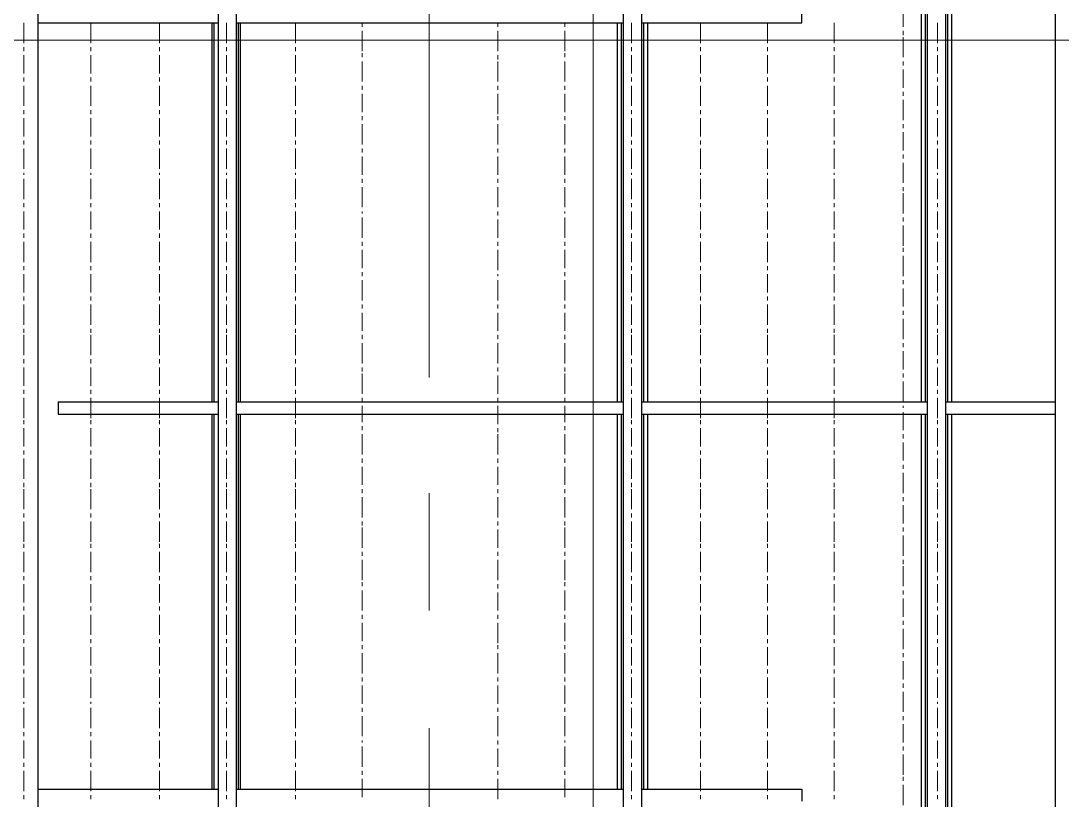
# Model space of a CAD drawing. Header units: millimetres. Extents: x 0 to 825, y 0 to 1167.
# Drawn here: x 196.6 to 289.1, y 749.4 to 818.6 of the extents above; entities that cross this region are included whole.
import ezdxf

# ---------------------------------------------------------------- set-up
doc = ezdxf.new("R2010")
doc.units = ezdxf.units.MM
doc.layers.add('1', color=7, linetype='Continuous')

msp = doc.modelspace()

# ---------------------------------------------------------------- linework, layer by layer
at = {"layer": '1', "color": 30, "lineweight": 9}
for points in [[(247.461732, 0.141732), (247.461732, 1166.901732)], [(824.541732, 816.873732), (0.141732, 816.873732)]]:
    msp.add_lwpolyline(points, dxfattribs=at)
at = {"layer": '1', "color": 0, "lineweight": 25}
for points in [[(198.141732, 454.281732), (198.141732, 939.561732)], [(288.501732, 933.621732), (288.501732, 491.361732)], [(214.161732, 458.781732), (214.161732, 888.801732)], [(215.781732, 458.781732), (215.781732, 888.801732)], [(250.161732, 458.781732), (250.161732, 888.801732)], [(251.781732, 458.781732), (251.781732, 888.801732)], [(277.161732, 458.781732), (277.161732, 854.241732)], [(278.781732, 458.781732), (278.781732, 854.241732)], [(276.621732, 784.761732), (276.621732, 853.161732)], [(276.981732, 784.761732), (276.981732, 853.161732)], [(278.961732, 784.761732), (278.961732, 853.161732)], [(279.321732, 784.761732), (279.321732, 853.161732)], [(266.001732, 818.421732), (266.001732, 819.501732)], [(198.141732, 818.421732), (214.161732, 818.421732)], [(213.621732, 784.761732), (213.621732, 818.421732)], [(213.801732, 784.761732), (213.801732, 818.421732)], [(215.781732, 818.421732), (250.161732, 818.421732)], [(215.961732, 784.761732), (215.961732, 818.421732)], [(216.141732, 784.761732), (216.141732, 818.421732)], [(249.621732, 784.761732), (249.621732, 818.421732)], [(249.981732, 784.761732), (249.981732, 818.421732)], [(251.781732, 818.421732), (266.001732, 818.421732)], [(251.961732, 784.761732), (251.961732, 818.421732)], [(252.321732, 784.761732), (252.321732, 818.421732)], [(199.941732, 784.761732), (199.941732, 783.681732), (214.161732, 783.681732)], [(199.941732, 784.761732), (214.161732, 784.761732)], [(215.781732, 784.761732), (250.161732, 784.761732)], [(251.781732, 784.761732), (277.161732, 784.761732)], [(278.781732, 784.761732), (288.501732, 784.761732)], [(213.621732, 750.381732), (213.621732, 783.681732)], [(213.801732, 750.381732), (213.801732, 783.681732)], [(215.781732, 783.681732), (250.161732, 783.681732)], [(215.961732, 750.381732), (215.961732, 783.681732)], [(216.141732, 750.381732), (216.141732, 783.681732)], [(249.621732, 750.381732), (249.621732, 783.681732)], [(249.981732, 750.381732), (249.981732, 783.681732)], [(251.781732, 783.681732), (277.161732, 783.681732)], [(251.961732, 750.381732), (251.961732, 783.681732)], [(252.321732, 750.381732), (252.321732, 783.681732)], [(276.621732, 715.641732), (276.621732, 783.681732)], [(276.981732, 715.641732), (276.981732, 783.681732)], [(278.781732, 783.681732), (288.501732, 783.681732)], [(278.961732, 715.641732), (278.961732, 783.681732)], [(279.321732, 715.641732), (279.321732, 783.681732)], [(198.141732, 750.381732), (214.161732, 750.381732)], [(215.781732, 750.381732), (250.161732, 750.381732)], [(251.781732, 750.381732), (266.001732, 750.381732), (266.001732, 749.301732)]]:
    msp.add_lwpolyline(points, dxfattribs=at)
at = {"layer": '1', "color": 0, "lineweight": 9}
for points in [[(232.881732, 838.941732), (232.881732, 786.921732)], [(275.001732, 818.061732), (275.001732, 819.861732)], [(196.881732, 816.621732), (196.881732, 818.421732)], [(202.821732, 816.621732), (202.821732, 818.421732)], [(208.941732, 816.621732), (208.941732, 818.421732)], [(214.881732, 816.621732), (214.881732, 818.421732)], [(221.001732, 816.621732), (221.001732, 818.421732)], [(226.941732, 818.061732), (226.941732, 818.421732)], [(239.001732, 818.061732), (239.001732, 818.421732)], [(244.941732, 818.061732), (244.941732, 818.421732)], [(250.881732, 816.621732), (250.881732, 818.421732)], [(257.001732, 816.621732), (257.001732, 818.421732)], [(262.941732, 816.621732), (262.941732, 818.421732)], [(268.881732, 816.621732), (268.881732, 818.421732)], [(278.061732, 816.621732), (278.061732, 818.421732)], [(226.941732, 815.901732), (226.941732, 817.701732)], [(239.001732, 815.901732), (239.001732, 817.701732)], [(244.941732, 815.901732), (244.941732, 817.701732)], [(275.001732, 817.341732), (275.001732, 817.701732)], [(275.001732, 815.361732), (275.001732, 817.161732)], [(196.881732, 815.901732), (196.881732, 816.261732)], [(202.821732, 815.901732), (202.821732, 816.261732)], [(208.941732, 815.901732), (208.941732, 816.261732)], [(214.881732, 815.901732), (214.881732, 816.261732)], [(221.001732, 815.901732), (221.001732, 816.261732)], [(250.881732, 815.901732), (250.881732, 816.261732)], [(257.001732, 815.901732), (257.001732, 816.261732)], [(262.941732, 815.901732), (262.941732, 816.261732)], [(268.881732, 815.901732), (268.881732, 816.261732)], [(278.061732, 815.901732), (278.061732, 816.261732)], [(196.881732, 813.921732), (196.881732, 815.541732)], [(202.821732, 813.921732), (202.821732, 815.541732)], [(208.941732, 813.921732), (208.941732, 815.541732)], [(214.881732, 813.921732), (214.881732, 815.541732)], [(221.001732, 813.921732), (221.001732, 815.541732)], [(226.941732, 815.361732), (226.941732, 815.721732)], [(239.001732, 815.181732), (239.001732, 815.541732)], [(244.941732, 815.361732), (244.941732, 815.721732)], [(250.881732, 813.921732), (250.881732, 815.541732)], [(257.001732, 813.921732), (257.001732, 815.541732)], [(262.941732, 813.921732), (262.941732, 815.541732)], [(268.881732, 813.921732), (268.881732, 815.541732)], [(278.061732, 813.921732), (278.061732, 815.541732)], [(226.941732, 813.201732), (226.941732, 815.001732)], [(239.001732, 813.201732), (239.001732, 815.001732)], [(244.941732, 813.201732), (244.941732, 815.001732)], [(275.001732, 814.641732), (275.001732, 815.001732)], [(275.001732, 812.661732), (275.001732, 814.281732)], [(196.881732, 813.201732), (196.881732, 813.561732)], [(202.821732, 813.201732), (202.821732, 813.561732)], [(208.941732, 813.201732), (208.941732, 813.561732)], [(214.881732, 813.201732), (214.881732, 813.561732)], [(221.001732, 813.201732), (221.001732, 813.561732)], [(250.881732, 813.201732), (250.881732, 813.561732)], [(257.001732, 813.201732), (257.001732, 813.561732)], [(262.941732, 813.201732), (262.941732, 813.561732)], [(268.881732, 813.201732), (268.881732, 813.561732)], [(278.061732, 813.201732), (278.061732, 813.561732)], [(196.881732, 811.041732), (196.881732, 812.841732)], [(202.821732, 811.041732), (202.821732, 812.841732)], [(208.941732, 811.041732), (208.941732, 812.841732)], [(214.881732, 811.041732), (214.881732, 812.841732)], [(221.001732, 811.041732), (221.001732, 812.841732)], [(226.941732, 812.481732), (226.941732, 812.841732)], [(239.001732, 812.481732), (239.001732, 812.841732)], [(244.941732, 812.481732), (244.941732, 812.841732)], [(250.881732, 811.041732), (250.881732, 812.841732)], [(257.001732, 811.041732), (257.001732, 812.841732)], [(262.941732, 811.041732), (262.941732, 812.841732)], [(268.881732, 811.041732), (268.881732, 812.841732)], [(278.061732, 811.041732), (278.061732, 812.841732)], [(226.941732, 810.501732), (226.941732, 812.121732)], [(239.001732, 810.321732), (239.001732, 812.121732)], [(244.941732, 810.501732), (244.941732, 812.121732)], [(275.001732, 811.941732), (275.001732, 812.301732)], [(275.001732, 809.781732), (275.001732, 811.581732)], [(196.881732, 810.321732), (196.881732, 810.681732)], [(202.821732, 810.321732), (202.821732, 810.681732)], [(208.941732, 810.321732), (208.941732, 810.681732)], [(214.881732, 810.321732), (214.881732, 810.681732)], [(221.001732, 810.321732), (221.001732, 810.681732)], [(250.881732, 810.321732), (250.881732, 810.681732)], [(257.001732, 810.321732), (257.001732, 810.681732)], [(262.941732, 810.321732), (262.941732, 810.681732)], [(268.881732, 810.321732), (268.881732, 810.681732)], [(278.061732, 810.321732), (278.061732, 810.681732)], [(196.881732, 808.341732), (196.881732, 809.961732)], [(202.821732, 808.341732), (202.821732, 809.961732)], [(208.941732, 808.341732), (208.941732, 809.961732)], [(214.881732, 808.341732), (214.881732, 809.961732)], [(221.001732, 808.341732), (221.001732, 809.961732)], [(226.941732, 809.781732), (226.941732, 810.141732)], [(239.001732, 809.781732), (239.001732, 810.141732)], [(244.941732, 809.781732), (244.941732, 810.141732)], [(250.881732, 808.341732), (250.881732, 809.961732)], [(257.001732, 808.341732), (257.001732, 809.961732)], [(262.941732, 808.341732), (262.941732, 809.961732)], [(268.881732, 808.341732), (268.881732, 809.961732)], [(278.061732, 808.341732), (278.061732, 809.961732)], [(226.941732, 807.621732), (226.941732, 809.421732)], [(239.001732, 807.621732), (239.001732, 809.421732)], [(244.941732, 807.621732), (244.941732, 809.421732)], [(275.001732, 809.061732), (275.001732, 809.421732)], [(275.001732, 807.081732), (275.001732, 808.701732)], [(196.881732, 807.621732), (196.881732, 807.981732)], [(202.821732, 807.621732), (202.821732, 807.981732)], [(208.941732, 807.621732), (208.941732, 807.981732)], [(214.881732, 807.621732), (214.881732, 807.981732)], [(221.001732, 807.621732), (221.001732, 807.981732)], [(250.881732, 807.621732), (250.881732, 807.981732)], [(257.001732, 807.621732), (257.001732, 807.981732)], [(262.941732, 807.621732), (262.941732, 807.981732)], [(268.881732, 807.621732), (268.881732, 807.981732)], [(278.061732, 807.621732), (278.061732, 807.981732)], [(196.881732, 805.461732), (196.881732, 807.261732)], [(202.821732, 805.461732), (202.821732, 807.261732)], [(208.941732, 805.461732), (208.941732, 807.261732)], [(214.881732, 805.461732), (214.881732, 807.261732)], [(221.001732, 805.461732), (221.001732, 807.261732)], [(226.941732, 806.901732), (226.941732, 807.261732)], [(239.001732, 806.901732), (239.001732, 807.261732)], [(244.941732, 806.901732), (244.941732, 807.261732)], [(250.881732, 805.461732), (250.881732, 807.261732)], [(257.001732, 805.461732), (257.001732, 807.261732)], [(262.941732, 805.461732), (262.941732, 807.261732)], [(268.881732, 805.461732), (268.881732, 807.261732)], [(278.061732, 805.461732), (278.061732, 807.261732)], [(226.941732, 804.921732), (226.941732, 806.541732)], [(239.001732, 804.921732), (239.001732, 806.541732)], [(244.941732, 804.921732), (244.941732, 806.541732)], [(275.001732, 806.361732), (275.001732, 806.721732)], [(275.001732, 804.201732), (275.001732, 806.001732)], [(196.881732, 804.921732), (196.881732, 805.101732)], [(202.821732, 804.921732), (202.821732, 805.101732)], [(208.941732, 804.921732), (208.941732, 805.101732)], [(214.881732, 804.921732), (214.881732, 805.101732)], [(221.001732, 804.921732), (221.001732, 805.101732)], [(250.881732, 804.921732), (250.881732, 805.101732)], [(257.001732, 804.921732), (257.001732, 805.101732)], [(262.941732, 804.921732), (262.941732, 805.101732)], [(268.881732, 804.921732), (268.881732, 805.101732)], [(278.061732, 804.921732), (278.061732, 805.101732)], [(196.881732, 802.761732), (196.881732, 804.561732)], [(202.821732, 802.761732), (202.821732, 804.561732)], [(208.941732, 802.761732), (208.941732, 804.561732)], [(214.881732, 802.761732), (214.881732, 804.561732)], [(221.001732, 802.761732), (221.001732, 804.561732)], [(226.941732, 804.201732), (226.941732, 804.561732)], [(239.001732, 804.201732), (239.001732, 804.561732)], [(244.941732, 804.201732), (244.941732, 804.561732)], [(250.881732, 802.761732), (250.881732, 804.561732)], [(257.001732, 802.761732), (257.001732, 804.561732)], [(262.941732, 802.761732), (262.941732, 804.561732)], [(268.881732, 802.761732), (268.881732, 804.561732)], [(278.061732, 802.761732), (278.061732, 804.561732)], [(226.941732, 802.041732), (226.941732, 803.841732)], [(239.001732, 802.041732), (239.001732, 803.841732)], [(244.941732, 802.041732), (244.941732, 803.841732)], [(275.001732, 803.481732), (275.001732, 803.841732)], [(275.001732, 801.501732), (275.001732, 803.301732)], [(196.881732, 802.041732), (196.881732, 802.401732)], [(202.821732, 802.041732), (202.821732, 802.401732)], [(208.941732, 802.041732), (208.941732, 802.401732)], [(214.881732, 802.041732), (214.881732, 802.401732)], [(221.001732, 802.041732), (221.001732, 802.401732)], [(250.881732, 802.041732), (250.881732, 802.401732)], [(257.001732, 802.041732), (257.001732, 802.401732)], [(262.941732, 802.041732), (262.941732, 802.401732)], [(268.881732, 802.041732), (268.881732, 802.401732)], [(278.061732, 802.041732), (278.061732, 802.401732)], [(196.881732, 800.061732), (196.881732, 801.681732)], [(202.821732, 800.061732), (202.821732, 801.681732)], [(208.941732, 800.061732), (208.941732, 801.681732)], [(214.881732, 800.061732), (214.881732, 801.681732)], [(221.001732, 800.061732), (221.001732, 801.681732)], [(226.941732, 801.501732), (226.941732, 801.681732)], [(239.001732, 801.321732), (239.001732, 801.681732)], [(244.941732, 801.501732), (244.941732, 801.681732)], [(250.881732, 800.061732), (250.881732, 801.681732)], [(257.001732, 800.061732), (257.001732, 801.681732)], [(262.941732, 800.061732), (262.941732, 801.681732)], [(268.881732, 800.061732), (268.881732, 801.681732)], [(278.061732, 800.061732), (278.061732, 801.681732)], [(226.941732, 799.341732), (226.941732, 801.141732)], [(239.001732, 799.341732), (239.001732, 800.961732)], [(244.941732, 799.341732), (244.941732, 801.141732)], [(275.001732, 800.781732), (275.001732, 801.141732)], [(275.001732, 798.621732), (275.001732, 800.421732)], [(196.881732, 799.341732), (196.881732, 799.701732)], [(202.821732, 799.341732), (202.821732, 799.701732)], [(208.941732, 799.341732), (208.941732, 799.701732)], [(214.881732, 799.341732), (214.881732, 799.701732)], [(221.001732, 799.341732), (221.001732, 799.701732)], [(250.881732, 799.341732), (250.881732, 799.701732)], [(257.001732, 799.341732), (257.001732, 799.701732)], [(262.941732, 799.341732), (262.941732, 799.701732)], [(268.881732, 799.341732), (268.881732, 799.701732)], [(278.061732, 799.341732), (278.061732, 799.701732)], [(196.881732, 797.181732), (196.881732, 798.981732)], [(202.821732, 797.181732), (202.821732, 798.981732)], [(208.941732, 797.181732), (208.941732, 798.981732)], [(214.881732, 797.181732), (214.881732, 798.981732)], [(221.001732, 797.181732), (221.001732, 798.981732)], [(226.941732, 798.621732), (226.941732, 798.981732)], [(239.001732, 798.621732), (239.001732, 798.981732)], [(244.941732, 798.621732), (244.941732, 798.981732)], [(250.881732, 797.181732), (250.881732, 798.981732)], [(257.001732, 797.181732), (257.001732, 798.981732)], [(262.941732, 797.181732), (262.941732, 798.981732)], [(268.881732, 797.181732), (268.881732, 798.981732)], [(278.061732, 797.181732), (278.061732, 798.981732)], [(226.941732, 796.641732), (226.941732, 798.261732)], [(239.001732, 796.461732), (239.001732, 798.261732)], [(244.941732, 796.641732), (244.941732, 798.261732)], [(275.001732, 798.081732), (275.001732, 798.441732)], [(275.001732, 795.921732), (275.001732, 797.721732)], [(196.881732, 796.461732), (196.881732, 796.821732)], [(202.821732, 796.461732), (202.821732, 796.821732)], [(208.941732, 796.461732), (208.941732, 796.821732)], [(214.881732, 796.461732), (214.881732, 796.821732)], [(221.001732, 796.461732), (221.001732, 796.821732)], [(250.881732, 796.461732), (250.881732, 796.821732)], [(257.001732, 796.461732), (257.001732, 796.821732)], [(262.941732, 796.461732), (262.941732, 796.821732)], [(268.881732, 796.461732), (268.881732, 796.821732)], [(278.061732, 796.461732), (278.061732, 796.821732)], [(196.881732, 794.481732), (196.881732, 796.101732)], [(202.821732, 794.481732), (202.821732, 796.101732)], [(208.941732, 794.481732), (208.941732, 796.101732)], [(214.881732, 794.481732), (214.881732, 796.101732)], [(221.001732, 794.481732), (221.001732, 796.101732)], [(226.941732, 795.921732), (226.941732, 796.281732)], [(239.001732, 795.921732), (239.001732, 796.101732)], [(244.941732, 795.921732), (244.941732, 796.281732)], [(250.881732, 794.481732), (250.881732, 796.101732)], [(257.001732, 794.481732), (257.001732, 796.101732)], [(262.941732, 794.481732), (262.941732, 796.101732)], [(268.881732, 794.481732), (268.881732, 796.101732)], [(278.061732, 794.481732), (278.061732, 796.101732)], [(226.941732, 793.761732), (226.941732, 795.561732)], [(239.001732, 793.761732), (239.001732, 795.561732)], [(244.941732, 793.761732), (244.941732, 795.561732)], [(275.001732, 795.201732), (275.001732, 795.561732)], [(275.001732, 793.221732), (275.001732, 794.841732)], [(196.881732, 793.761732), (196.881732, 794.121732)], [(202.821732, 793.761732), (202.821732, 794.121732)], [(208.941732, 793.761732), (208.941732, 794.121732)], [(214.881732, 793.761732), (214.881732, 794.121732)], [(221.001732, 793.761732), (221.001732, 794.121732)], [(250.881732, 793.761732), (250.881732, 794.121732)], [(257.001732, 793.761732), (257.001732, 794.121732)], [(262.941732, 793.761732), (262.941732, 794.121732)], [(268.881732, 793.761732), (268.881732, 794.121732)], [(278.061732, 793.761732), (278.061732, 794.121732)], [(196.881732, 791.601732), (196.881732, 793.401732)], [(202.821732, 791.601732), (202.821732, 793.401732)], [(208.941732, 791.601732), (208.941732, 793.401732)], [(214.881732, 791.601732), (214.881732, 793.401732)], [(221.001732, 791.601732), (221.001732, 793.401732)], [(226.941732, 793.041732), (226.941732, 793.401732)], [(239.001732, 793.041732), (239.001732, 793.401732)], [(244.941732, 793.041732), (244.941732, 793.401732)], [(250.881732, 791.601732), (250.881732, 793.401732)], [(257.001732, 791.601732), (257.001732, 793.401732)], [(262.941732, 791.601732), (262.941732, 793.401732)], [(268.881732, 791.601732), (268.881732, 793.401732)], [(278.061732, 791.601732), (278.061732, 793.401732)], [(226.941732, 791.061732), (226.941732, 792.681732)], [(239.001732, 791.061732), (239.001732, 792.681732)], [(244.941732, 791.061732), (244.941732, 792.681732)], [(275.001732, 792.501732), (275.001732, 792.861732)], [(275.001732, 790.341732), (275.001732, 792.141732)], [(196.881732, 790.881732), (196.881732, 791.241732)], [(202.821732, 790.881732), (202.821732, 791.241732)], [(208.941732, 790.881732), (208.941732, 791.241732)], [(214.881732, 790.881732), (214.881732, 791.241732)], [(221.001732, 790.881732), (221.001732, 791.241732)], [(250.881732, 790.881732), (250.881732, 791.241732)], [(257.001732, 790.881732), (257.001732, 791.241732)], [(262.941732, 790.881732), (262.941732, 791.241732)], [(268.881732, 790.881732), (268.881732, 791.241732)], [(278.061732, 790.881732), (278.061732, 791.241732)], [(196.881732, 788.901732), (196.881732, 790.701732)], [(202.821732, 788.901732), (202.821732, 790.701732)], [(208.941732, 788.901732), (208.941732, 790.701732)], [(214.881732, 788.901732), (214.881732, 790.701732)], [(221.001732, 788.901732), (221.001732, 790.701732)], [(226.941732, 790.341732), (226.941732, 790.701732)], [(239.001732, 790.341732), (239.001732, 790.701732)], [(244.941732, 790.341732), (244.941732, 790.701732)], [(250.881732, 788.901732), (250.881732, 790.701732)], [(257.001732, 788.901732), (257.001732, 790.701732)], [(262.941732, 788.901732), (262.941732, 790.701732)], [(268.881732, 788.901732), (268.881732, 790.701732)], [(278.061732, 788.901732), (278.061732, 790.701732)], [(226.941732, 788.181732), (226.941732, 789.981732)], [(239.001732, 788.181732), (239.001732, 789.981732)], [(244.941732, 788.181732), (244.941732, 789.981732)], [(275.001732, 789.621732), (275.001732, 789.981732)], [(275.001732, 787.641732), (275.001732, 789.261732)], [(196.881732, 788.181732), (196.881732, 788.541732)], [(202.821732, 788.181732), (202.821732, 788.541732)], [(208.941732, 788.181732), (208.941732, 788.541732)], [(214.881732, 788.181732), (214.881732, 788.541732)], [(221.001732, 788.181732), (221.001732, 788.541732)], [(250.881732, 788.181732), (250.881732, 788.541732)], [(257.001732, 788.181732), (257.001732, 788.541732)], [(262.941732, 788.181732), (262.941732, 788.541732)], [(268.881732, 788.181732), (268.881732, 788.541732)], [(278.061732, 788.181732), (278.061732, 788.541732)], [(196.881732, 786.201732), (196.881732, 787.821732)], [(202.821732, 786.201732), (202.821732, 787.821732)], [(208.941732, 786.201732), (208.941732, 787.821732)], [(214.881732, 786.201732), (214.881732, 787.821732)], [(221.001732, 786.201732), (221.001732, 787.821732)], [(226.941732, 787.461732), (226.941732, 787.821732)], [(239.001732, 787.461732), (239.001732, 787.821732)], [(244.941732, 787.461732), (244.941732, 787.821732)], [(250.881732, 786.201732), (250.881732, 787.821732)], [(257.001732, 786.201732), (257.001732, 787.821732)], [(262.941732, 786.201732), (262.941732, 787.821732)], [(268.881732, 786.201732), (268.881732, 787.821732)], [(278.061732, 786.201732), (278.061732, 787.821732)], [(226.941732, 785.481732), (226.941732, 787.281732)], [(239.001732, 785.481732), (239.001732, 787.101732)], [(244.941732, 785.481732), (244.941732, 787.281732)], [(275.001732, 786.921732), (275.001732, 787.281732)], [(275.001732, 784.761732), (275.001732, 786.561732)], [(196.881732, 785.481732), (196.881732, 785.841732)], [(202.821732, 785.481732), (202.821732, 785.841732)], [(208.941732, 785.481732), (208.941732, 785.841732)], [(214.881732, 785.481732), (214.881732, 785.841732)], [(221.001732, 785.481732), (221.001732, 785.841732)], [(250.881732, 785.481732), (250.881732, 785.841732)], [(257.001732, 785.481732), (257.001732, 785.841732)], [(262.941732, 785.481732), (262.941732, 785.841732)], [(268.881732, 785.481732), (268.881732, 785.841732)], [(278.061732, 785.481732), (278.061732, 785.841732)], [(196.881732, 783.321732), (196.881732, 785.121732)], [(202.821732, 783.321732), (202.821732, 785.121732)], [(208.941732, 783.321732), (208.941732, 785.121732)], [(214.881732, 783.321732), (214.881732, 785.121732)], [(221.001732, 783.321732), (221.001732, 785.121732)], [(226.941732, 784.761732), (226.941732, 785.121732)], [(239.001732, 784.761732), (239.001732, 785.121732)], [(244.941732, 784.761732), (244.941732, 785.121732)], [(250.881732, 783.321732), (250.881732, 785.121732)], [(257.001732, 783.321732), (257.001732, 785.121732)], [(262.941732, 783.321732), (262.941732, 785.121732)], [(268.881732, 783.321732), (268.881732, 785.121732)], [(278.061732, 783.321732), (278.061732, 785.121732)], [(226.941732, 782.961732), (226.941732, 784.401732)], [(239.001732, 782.781732), (239.001732, 784.401732)], [(244.941732, 782.961732), (244.941732, 784.401732)], [(275.001732, 784.221732), (275.001732, 784.401732)], [(275.001732, 782.241732), (275.001732, 783.861732)], [(196.881732, 782.781732), (196.881732, 783.141732)], [(202.821732, 782.781732), (202.821732, 783.141732)], [(208.941732, 782.781732), (208.941732, 783.141732)], [(214.881732, 782.781732), (214.881732, 783.141732)], [(221.001732, 782.781732), (221.001732, 783.141732)], [(250.881732, 782.781732), (250.881732, 783.141732)], [(257.001732, 782.781732), (257.001732, 783.141732)], [(262.941732, 782.781732), (262.941732, 783.141732)], [(268.881732, 782.781732), (268.881732, 783.141732)], [(278.061732, 782.781732), (278.061732, 783.141732)], [(196.881732, 780.801732), (196.881732, 782.421732)], [(202.821732, 780.801732), (202.821732, 782.421732)], [(208.941732, 780.801732), (208.941732, 782.421732)], [(214.881732, 780.801732), (214.881732, 782.421732)], [(221.001732, 780.801732), (221.001732, 782.421732)], [(226.941732, 782.241732), (226.941732, 782.601732)], [(226.941732, 780.081732), (226.941732, 781.881732)], [(239.001732, 782.061732), (239.001732, 782.421732)], [(239.001732, 780.081732), (239.001732, 781.881732)], [(244.941732, 782.241732), (244.941732, 782.601732)], [(244.941732, 780.081732), (244.941732, 781.881732)], [(250.881732, 780.801732), (250.881732, 782.421732)], [(257.001732, 780.801732), (257.001732, 782.421732)], [(262.941732, 780.801732), (262.941732, 782.421732)], [(268.881732, 780.801732), (268.881732, 782.421732)], [(275.001732, 781.521732), (275.001732, 781.881732)], [(278.061732, 780.801732), (278.061732, 782.421732)], [(275.001732, 779.541732), (275.001732, 781.161732)], [(196.881732, 780.081732), (196.881732, 780.441732)], [(202.821732, 780.081732), (202.821732, 780.441732)], [(208.941732, 780.081732), (208.941732, 780.441732)], [(214.881732, 780.081732), (214.881732, 780.441732)], [(221.001732, 780.081732), (221.001732, 780.441732)], [(250.881732, 780.081732), (250.881732, 780.441732)], [(257.001732, 780.081732), (257.001732, 780.441732)], [(262.941732, 780.081732), (262.941732, 780.441732)], [(268.881732, 780.081732), (268.881732, 780.441732)], [(278.061732, 780.081732), (278.061732, 780.441732)], [(196.881732, 777.921732), (196.881732, 779.721732)], [(202.821732, 777.921732), (202.821732, 779.721732)], [(208.941732, 777.921732), (208.941732, 779.721732)], [(214.881732, 777.921732), (214.881732, 779.721732)], [(221.001732, 777.921732), (221.001732, 779.721732)], [(226.941732, 779.361732), (226.941732, 779.721732)], [(239.001732, 779.361732), (239.001732, 779.721732)], [(244.941732, 779.361732), (244.941732, 779.721732)], [(250.881732, 777.921732), (250.881732, 779.721732)], [(257.001732, 777.921732), (257.001732, 779.721732)], [(262.941732, 777.921732), (262.941732, 779.721732)], [(268.881732, 777.921732), (268.881732, 779.721732)], [(275.001732, 778.821732), (275.001732, 779.181732)], [(278.061732, 777.921732), (278.061732, 779.721732)], [(226.941732, 777.381732), (226.941732, 779.001732)], [(239.001732, 777.381732), (239.001732, 779.001732)], [(244.941732, 777.381732), (244.941732, 779.001732)], [(275.001732, 776.661732), (275.001732, 778.461732)], [(196.881732, 777.201732), (196.881732, 777.561732)], [(202.821732, 777.201732), (202.821732, 777.561732)], [(208.941732, 777.201732), (208.941732, 777.561732)], [(214.881732, 777.201732), (214.881732, 777.561732)], [(221.001732, 777.201732), (221.001732, 777.561732)], [(250.881732, 777.201732), (250.881732, 777.561732)], [(257.001732, 777.201732), (257.001732, 777.561732)], [(262.941732, 777.201732), (262.941732, 777.561732)], [(268.881732, 777.201732), (268.881732, 777.561732)], [(278.061732, 777.201732), (278.061732, 777.561732)], [(196.881732, 775.221732), (196.881732, 777.021732)], [(202.821732, 775.221732), (202.821732, 777.021732)], [(208.941732, 775.221732), (208.941732, 777.021732)], [(214.881732, 775.221732), (214.881732, 777.021732)], [(221.001732, 775.221732), (221.001732, 777.021732)], [(226.941732, 776.661732), (226.941732, 777.021732)], [(226.941732, 774.501732), (226.941732, 776.301732)], [(232.881732, 776.661732), (232.881732, 766.221732)], [(239.001732, 776.661732), (239.001732, 777.021732)], [(239.001732, 774.501732), (239.001732, 776.301732)], [(244.941732, 776.661732), (244.941732, 777.021732)], [(244.941732, 774.501732), (244.941732, 776.301732)], [(250.881732, 775.221732), (250.881732, 777.021732)], [(257.001732, 775.221732), (257.001732, 777.021732)], [(262.941732, 775.221732), (262.941732, 777.021732)], [(268.881732, 775.221732), (268.881732, 777.021732)], [(275.001732, 775.941732), (275.001732, 776.301732)], [(278.061732, 775.221732), (278.061732, 777.021732)], [(275.001732, 773.961732), (275.001732, 775.581732)], [(196.881732, 774.501732), (196.881732, 774.861732)], [(202.821732, 774.501732), (202.821732, 774.861732)], [(208.941732, 774.501732), (208.941732, 774.861732)], [(214.881732, 774.501732), (214.881732, 774.861732)], [(221.001732, 774.501732), (221.001732, 774.861732)], [(250.881732, 774.501732), (250.881732, 774.861732)], [(257.001732, 774.501732), (257.001732, 774.861732)], [(262.941732, 774.501732), (262.941732, 774.861732)], [(268.881732, 774.501732), (268.881732, 774.861732)], [(278.061732, 774.501732), (278.061732, 774.861732)], [(196.881732, 772.341732), (196.881732, 774.141732)], [(202.821732, 772.341732), (202.821732, 774.141732)], [(208.941732, 772.341732), (208.941732, 774.141732)], [(214.881732, 772.341732), (214.881732, 774.141732)], [(221.001732, 772.341732), (221.001732, 774.141732)], [(226.941732, 773.781732), (226.941732, 774.141732)], [(226.941732, 771.801732), (226.941732, 773.601732)], [(239.001732, 773.781732), (239.001732, 774.141732)], [(244.941732, 773.781732), (244.941732, 774.141732)], [(244.941732, 771.801732), (244.941732, 773.601732)], [(250.881732, 772.341732), (250.881732, 774.141732)], [(257.001732, 772.341732), (257.001732, 774.141732)], [(262.941732, 772.341732), (262.941732, 774.141732)], [(268.881732, 772.341732), (268.881732, 774.141732)], [(275.001732, 773.241732), (275.001732, 773.601732)], [(278.061732, 772.341732), (278.061732, 774.141732)], [(239.001732, 771.801732), (239.001732, 773.421732)], [(275.001732, 771.081732), (275.001732, 772.881732)], [(196.881732, 771.801732), (196.881732, 772.161732)], [(202.821732, 771.801732), (202.821732, 772.161732)], [(208.941732, 771.801732), (208.941732, 772.161732)], [(214.881732, 771.801732), (214.881732, 772.161732)], [(221.001732, 771.801732), (221.001732, 772.161732)], [(250.881732, 771.801732), (250.881732, 772.161732)], [(257.001732, 771.801732), (257.001732, 772.161732)], [(262.941732, 771.801732), (262.941732, 772.161732)], [(268.881732, 771.801732), (268.881732, 772.161732)], [(278.061732, 771.801732), (278.061732, 772.161732)], [(196.881732, 769.641732), (196.881732, 771.441732)], [(202.821732, 769.641732), (202.821732, 771.441732)], [(208.941732, 769.641732), (208.941732, 771.441732)], [(214.881732, 769.641732), (214.881732, 771.441732)], [(221.001732, 769.641732), (221.001732, 771.441732)], [(226.941732, 771.081732), (226.941732, 771.441732)], [(226.941732, 768.921732), (226.941732, 770.721732)], [(239.001732, 771.081732), (239.001732, 771.441732)], [(239.001732, 768.921732), (239.001732, 770.721732)], [(244.941732, 771.081732), (244.941732, 771.441732)], [(244.941732, 768.921732), (244.941732, 770.721732)], [(250.881732, 769.641732), (250.881732, 771.441732)], [(257.001732, 769.641732), (257.001732, 771.441732)], [(262.941732, 769.641732), (262.941732, 771.441732)], [(268.881732, 769.641732), (268.881732, 771.441732)], [(275.001732, 770.361732), (275.001732, 770.721732)], [(278.061732, 769.641732), (278.061732, 771.441732)], [(275.001732, 768.381732), (275.001732, 770.181732)], [(196.881732, 768.921732), (196.881732, 769.281732)], [(202.821732, 768.921732), (202.821732, 769.281732)], [(208.941732, 768.921732), (208.941732, 769.281732)], [(214.881732, 768.921732), (214.881732, 769.281732)], [(221.001732, 768.921732), (221.001732, 769.281732)], [(250.881732, 768.921732), (250.881732, 769.281732)], [(257.001732, 768.921732), (257.001732, 769.281732)], [(262.941732, 768.921732), (262.941732, 769.281732)], [(268.881732, 768.921732), (268.881732, 769.281732)], [(278.061732, 768.921732), (278.061732, 769.281732)], [(196.881732, 766.941732), (196.881732, 768.561732)], [(202.821732, 766.941732), (202.821732, 768.561732)], [(208.941732, 766.941732), (208.941732, 768.561732)], [(214.881732, 766.941732), (214.881732, 768.561732)], [(221.001732, 766.941732), (221.001732, 768.561732)], [(226.941732, 768.381732), (226.941732, 768.741732)], [(226.941732, 766.221732), (226.941732, 768.021732)], [(239.001732, 768.201732), (239.001732, 768.561732)], [(244.941732, 768.381732), (244.941732, 768.741732)], [(244.941732, 766.221732), (244.941732, 768.021732)], [(250.881732, 766.941732), (250.881732, 768.561732)], [(257.001732, 766.941732), (257.001732, 768.561732)], [(262.941732, 766.941732), (262.941732, 768.561732)], [(268.881732, 766.941732), (268.881732, 768.561732)], [(275.001732, 767.661732), (275.001732, 768.021732)], [(278.061732, 766.941732), (278.061732, 768.561732)], [(239.001732, 766.221732), (239.001732, 767.841732)], [(275.001732, 765.681732), (275.001732, 767.301732)], [(196.881732, 766.221732), (196.881732, 766.581732)], [(202.821732, 766.221732), (202.821732, 766.581732)], [(208.941732, 766.221732), (208.941732, 766.581732)], [(214.881732, 766.221732), (214.881732, 766.581732)], [(221.001732, 766.221732), (221.001732, 766.581732)], [(250.881732, 766.221732), (250.881732, 766.581732)], [(257.001732, 766.221732), (257.001732, 766.581732)], [(262.941732, 766.221732), (262.941732, 766.581732)], [(268.881732, 766.221732), (268.881732, 766.581732)], [(278.061732, 766.221732), (278.061732, 766.581732)], [(196.881732, 764.061732), (196.881732, 765.861732)], [(202.821732, 764.061732), (202.821732, 765.861732)], [(208.941732, 764.061732), (208.941732, 765.861732)], [(214.881732, 764.061732), (214.881732, 765.861732)], [(221.001732, 764.061732), (221.001732, 765.861732)], [(226.941732, 765.501732), (226.941732, 765.861732)], [(226.941732, 763.521732), (226.941732, 765.141732)], [(239.001732, 765.501732), (239.001732, 765.861732)], [(239.001732, 763.341732), (239.001732, 765.141732)], [(244.941732, 765.501732), (244.941732, 765.861732)], [(244.941732, 763.521732), (244.941732, 765.141732)], [(250.881732, 764.061732), (250.881732, 765.861732)], [(257.001732, 764.061732), (257.001732, 765.861732)], [(262.941732, 764.061732), (262.941732, 765.861732)], [(268.881732, 764.061732), (268.881732, 765.861732)], [(275.001732, 764.961732), (275.001732, 765.321732)], [(278.061732, 764.061732), (278.061732, 765.861732)], [(275.001732, 762.801732), (275.001732, 764.601732)], [(196.881732, 763.341732), (196.881732, 763.701732)], [(202.821732, 763.341732), (202.821732, 763.701732)], [(208.941732, 763.341732), (208.941732, 763.701732)], [(214.881732, 763.341732), (214.881732, 763.701732)], [(221.001732, 763.341732), (221.001732, 763.701732)], [(250.881732, 763.341732), (250.881732, 763.701732)], [(257.001732, 763.341732), (257.001732, 763.701732)], [(262.941732, 763.341732), (262.941732, 763.701732)], [(268.881732, 763.341732), (268.881732, 763.701732)], [(278.061732, 763.341732), (278.061732, 763.701732)], [(196.881732, 761.361732), (196.881732, 762.981732)], [(202.821732, 761.361732), (202.821732, 762.981732)], [(208.941732, 761.361732), (208.941732, 762.981732)], [(214.881732, 761.361732), (214.881732, 762.981732)], [(221.001732, 761.361732), (221.001732, 762.981732)], [(226.941732, 762.801732), (226.941732, 763.161732)], [(226.941732, 760.641732), (226.941732, 762.441732)], [(239.001732, 762.801732), (239.001732, 763.161732)], [(239.001732, 760.641732), (239.001732, 762.441732)], [(244.941732, 762.801732), (244.941732, 763.161732)], [(244.941732, 760.641732), (244.941732, 762.441732)], [(250.881732, 761.361732), (250.881732, 762.981732)], [(257.001732, 761.361732), (257.001732, 762.981732)], [(262.941732, 761.361732), (262.941732, 762.981732)], [(268.881732, 761.361732), (268.881732, 762.981732)], [(275.001732, 762.081732), (275.001732, 762.441732)], [(278.061732, 761.361732), (278.061732, 762.981732)], [(275.001732, 760.101732), (275.001732, 761.721732)], [(196.881732, 760.641732), (196.881732, 761.001732)], [(202.821732, 760.641732), (202.821732, 761.001732)], [(208.941732, 760.641732), (208.941732, 761.001732)], [(214.881732, 760.641732), (214.881732, 761.001732)], [(221.001732, 760.641732), (221.001732, 761.001732)], [(250.881732, 760.641732), (250.881732, 761.001732)], [(257.001732, 760.641732), (257.001732, 761.001732)], [(262.941732, 760.641732), (262.941732, 761.001732)], [(268.881732, 760.641732), (268.881732, 761.001732)], [(278.061732, 760.641732), (278.061732, 761.001732)], [(196.881732, 758.481732), (196.881732, 760.281732)], [(202.821732, 758.481732), (202.821732, 760.281732)], [(208.941732, 758.481732), (208.941732, 760.281732)], [(214.881732, 758.481732), (214.881732, 760.281732)], [(221.001732, 758.481732), (221.001732, 760.281732)], [(226.941732, 759.921732), (226.941732, 760.281732)], [(239.001732, 759.921732), (239.001732, 760.281732)], [(244.941732, 759.921732), (244.941732, 760.281732)], [(250.881732, 758.481732), (250.881732, 760.281732)], [(257.001732, 758.481732), (257.001732, 760.281732)], [(262.941732, 758.481732), (262.941732, 760.281732)], [(268.881732, 758.481732), (268.881732, 760.281732)], [(275.001732, 759.381732), (275.001732, 759.741732)], [(278.061732, 758.481732), (278.061732, 760.281732)], [(226.941732, 757.941732), (226.941732, 759.561732)], [(239.001732, 757.941732), (239.001732, 759.561732)], [(244.941732, 757.941732), (244.941732, 759.561732)], [(275.001732, 757.221732), (275.001732, 759.021732)], [(196.881732, 757.941732), (196.881732, 758.121732)], [(202.821732, 757.941732), (202.821732, 758.121732)], [(208.941732, 757.941732), (208.941732, 758.121732)], [(214.881732, 757.941732), (214.881732, 758.121732)], [(221.001732, 757.941732), (221.001732, 758.121732)], [(250.881732, 757.941732), (250.881732, 758.121732)], [(257.001732, 757.941732), (257.001732, 758.121732)], [(262.941732, 757.941732), (262.941732, 758.121732)], [(268.881732, 757.941732), (268.881732, 758.121732)], [(278.061732, 757.941732), (278.061732, 758.121732)], [(196.881732, 755.781732), (196.881732, 757.581732)], [(202.821732, 755.781732), (202.821732, 757.581732)], [(208.941732, 755.781732), (208.941732, 757.581732)], [(214.881732, 755.781732), (214.881732, 757.581732)], [(221.001732, 755.781732), (221.001732, 757.581732)], [(226.941732, 757.221732), (226.941732, 757.581732)], [(226.941732, 755.061732), (226.941732, 756.861732)], [(239.001732, 757.221732), (239.001732, 757.581732)], [(239.001732, 755.061732), (239.001732, 756.861732)], [(244.941732, 757.221732), (244.941732, 757.581732)], [(244.941732, 755.061732), (244.941732, 756.861732)], [(250.881732, 755.781732), (250.881732, 757.581732)], [(257.001732, 755.781732), (257.001732, 757.581732)], [(262.941732, 755.781732), (262.941732, 757.581732)], [(268.881732, 755.781732), (268.881732, 757.581732)], [(275.001732, 756.501732), (275.001732, 756.861732)], [(278.061732, 755.781732), (278.061732, 757.581732)], [(275.001732, 754.521732), (275.001732, 756.141732)], [(196.881732, 755.061732), (196.881732, 755.421732)], [(202.821732, 755.061732), (202.821732, 755.421732)], [(208.941732, 755.061732), (208.941732, 755.421732)], [(214.881732, 755.061732), (214.881732, 755.421732)], [(221.001732, 755.061732), (221.001732, 755.421732)], [(232.881732, 755.781732), (232.881732, 710.961732)], [(250.881732, 755.061732), (250.881732, 755.421732)], [(257.001732, 755.061732), (257.001732, 755.421732)], [(262.941732, 755.061732), (262.941732, 755.421732)], [(268.881732, 755.061732), (268.881732, 755.421732)], [(278.061732, 755.061732), (278.061732, 755.421732)], [(196.881732, 753.081732), (196.881732, 754.701732)], [(202.821732, 753.081732), (202.821732, 754.701732)], [(208.941732, 753.081732), (208.941732, 754.701732)], [(214.881732, 753.081732), (214.881732, 754.701732)], [(221.001732, 753.081732), (221.001732, 754.701732)], [(226.941732, 754.521732), (226.941732, 754.701732)], [(226.941732, 752.361732), (226.941732, 754.161732)], [(239.001732, 754.341732), (239.001732, 754.701732)], [(244.941732, 754.521732), (244.941732, 754.701732)], [(244.941732, 752.361732), (244.941732, 754.161732)], [(250.881732, 753.081732), (250.881732, 754.701732)], [(257.001732, 753.081732), (257.001732, 754.701732)], [(262.941732, 753.081732), (262.941732, 754.701732)], [(268.881732, 753.081732), (268.881732, 754.701732)], [(275.001732, 753.801732), (275.001732, 754.161732)], [(278.061732, 753.081732), (278.061732, 754.701732)], [(239.001732, 752.361732), (239.001732, 753.981732)], [(275.001732, 751.641732), (275.001732, 753.441732)], [(196.881732, 752.361732), (196.881732, 752.721732)], [(202.821732, 752.361732), (202.821732, 752.721732)], [(208.941732, 752.361732), (208.941732, 752.721732)], [(214.881732, 752.361732), (214.881732, 752.721732)], [(221.001732, 752.361732), (221.001732, 752.721732)], [(250.881732, 752.361732), (250.881732, 752.721732)], [(257.001732, 752.361732), (257.001732, 752.721732)], [(262.941732, 752.361732), (262.941732, 752.721732)], [(268.881732, 752.361732), (268.881732, 752.721732)], [(278.061732, 752.361732), (278.061732, 752.721732)], [(196.881732, 750.201732), (196.881732, 752.001732)], [(202.821732, 750.201732), (202.821732, 752.001732)], [(208.941732, 750.201732), (208.941732, 752.001732)], [(214.881732, 750.201732), (214.881732, 752.001732)], [(221.001732, 750.201732), (221.001732, 752.001732)], [(226.941732, 751.641732), (226.941732, 752.001732)], [(226.941732, 749.661732), (226.941732, 751.281732)], [(239.001732, 751.641732), (239.001732, 752.001732)], [(239.001732, 749.481732), (239.001732, 751.281732)], [(244.941732, 751.641732), (244.941732, 752.001732)], [(244.941732, 749.661732), (244.941732, 751.281732)], [(250.881732, 750.201732), (250.881732, 752.001732)], [(257.001732, 750.201732), (257.001732, 752.001732)], [(262.941732, 750.201732), (262.941732, 752.001732)], [(268.881732, 750.201732), (268.881732, 752.001732)], [(275.001732, 751.101732), (275.001732, 751.461732)], [(278.061732, 750.201732), (278.061732, 752.001732)], [(275.001732, 748.941732), (275.001732, 750.741732)], [(196.881732, 749.481732), (196.881732, 749.841732)], [(202.821732, 749.481732), (202.821732, 749.841732)], [(208.941732, 749.481732), (208.941732, 749.841732)], [(214.881732, 749.481732), (214.881732, 749.841732)], [(221.001732, 749.481732), (221.001732, 749.841732)], [(250.881732, 749.481732), (250.881732, 749.841732)], [(257.001732, 749.481732), (257.001732, 749.841732)], [(262.941732, 749.481732), (262.941732, 749.841732)], [(268.881732, 749.481732), (268.881732, 749.841732)], [(278.061732, 749.481732), (278.061732, 749.841732)]]:
    msp.add_lwpolyline(points, dxfattribs=at)

doc.saveas('drawing.dxf')
